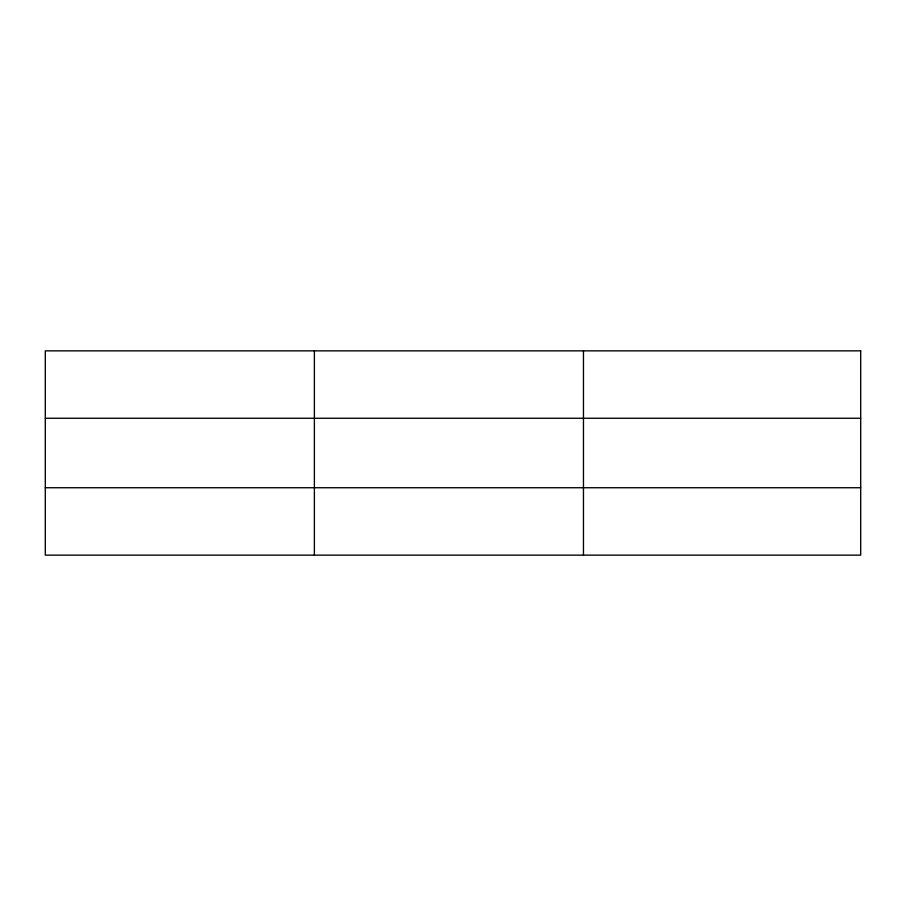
<?xml version="1.0" encoding="UTF-8"?>
<svg xmlns="http://www.w3.org/2000/svg" width="906" height="906" viewBox="0 0 906 906"><rect width="100%" height="100%" fill="white"/><g stroke="black" fill="none" stroke-linecap="round" stroke-linejoin="round"><path stroke-width="1.36" d="M314.382 350.86L314.382 555.14M583.464 350.86L583.464 555.14M45.3 418.266L860.7 418.266M45.3 487.734L860.7 487.734M860.7 350.86L860.7 555.14L45.3 555.14L45.3 350.86L860.7 350.86"/></g></svg>
